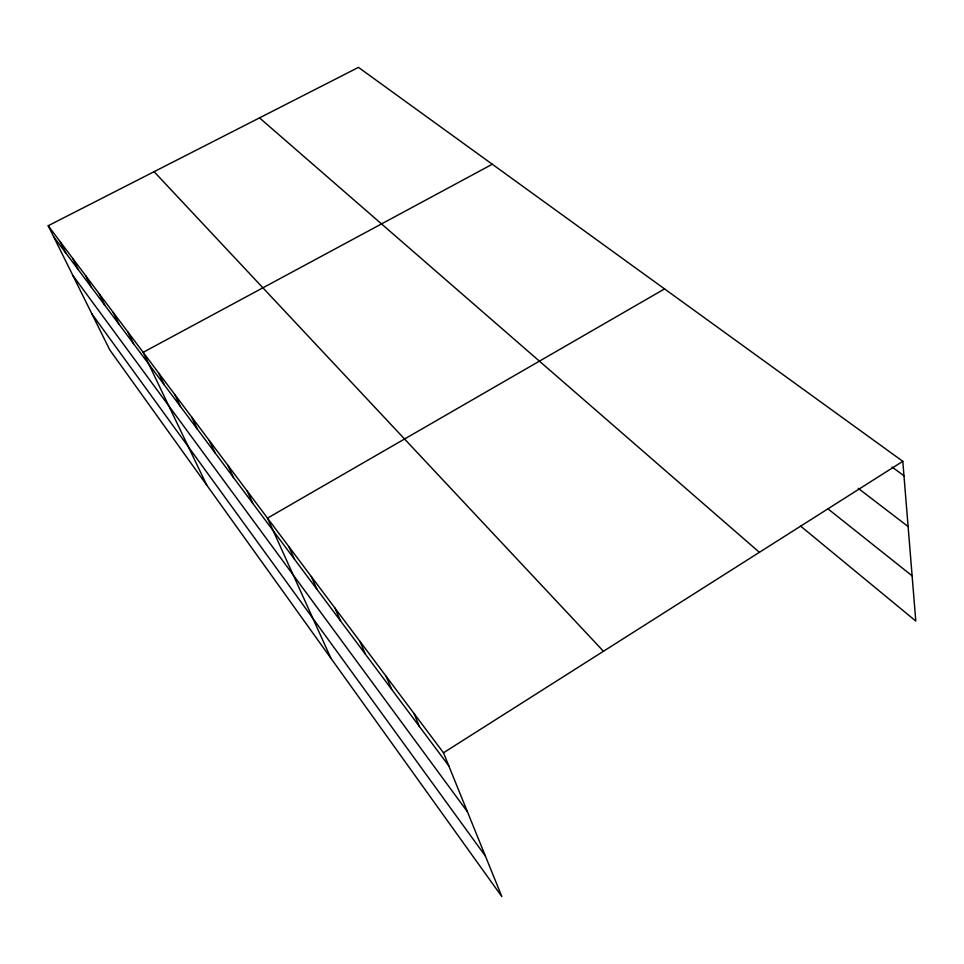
<?xml version="1.0" encoding="UTF-8"?>
<svg xmlns="http://www.w3.org/2000/svg" width="964" height="964" viewBox="0 0 964 964"><rect width="100%" height="100%" fill="white"/><g stroke="black" fill="none" stroke-linecap="round" stroke-linejoin="round"><path stroke-width="1.45" d="M443.488 752.788L902.798 461.322L358.451 67.384L48.2 225.733L109.751 349.884L501.858 896.616L443.488 752.788L48.2 225.733M664.558 288.911L267.498 518.126L330.953 658.316M492.279 164.242L143.154 352.342L206.694 485.049M892.098 467.07L903.979 475.77M858.201 488.338L908.1 526.513M827.847 508.751L912.113 575.821M800.602 526.103L915.8 621.045L902.798 461.322M259.521 117.885L759.391 552.324M154.095 171.688L603.452 651.278M53.61 236.662L448.814 765.886M72.866 275.487L467.42 811.748M91.942 313.963L485.422 856.104M60.214 241.747L65.66 252.785M72.686 258.388L78.168 269.546M85.663 275.68L91.182 286.959M99.159 293.683L104.715 305.082M113.21 312.42L118.801 323.952M127.863 331.953L133.478 343.606M158.638 372.984L164.29 384.877M174.797 394.529L180.473 406.531M191.679 417.038L197.367 429.161M209.333 440.572L215.032 452.815M227.805 465.214L233.517 477.566M247.182 491.038L252.881 503.509M288.839 546.588L294.514 559.265M311.288 576.508L316.927 589.281M334.918 608.031L340.533 620.888M359.849 641.253L365.404 654.195M386.166 676.354L391.661 689.356M414.002 713.468L419.424 726.531"/></g></svg>
